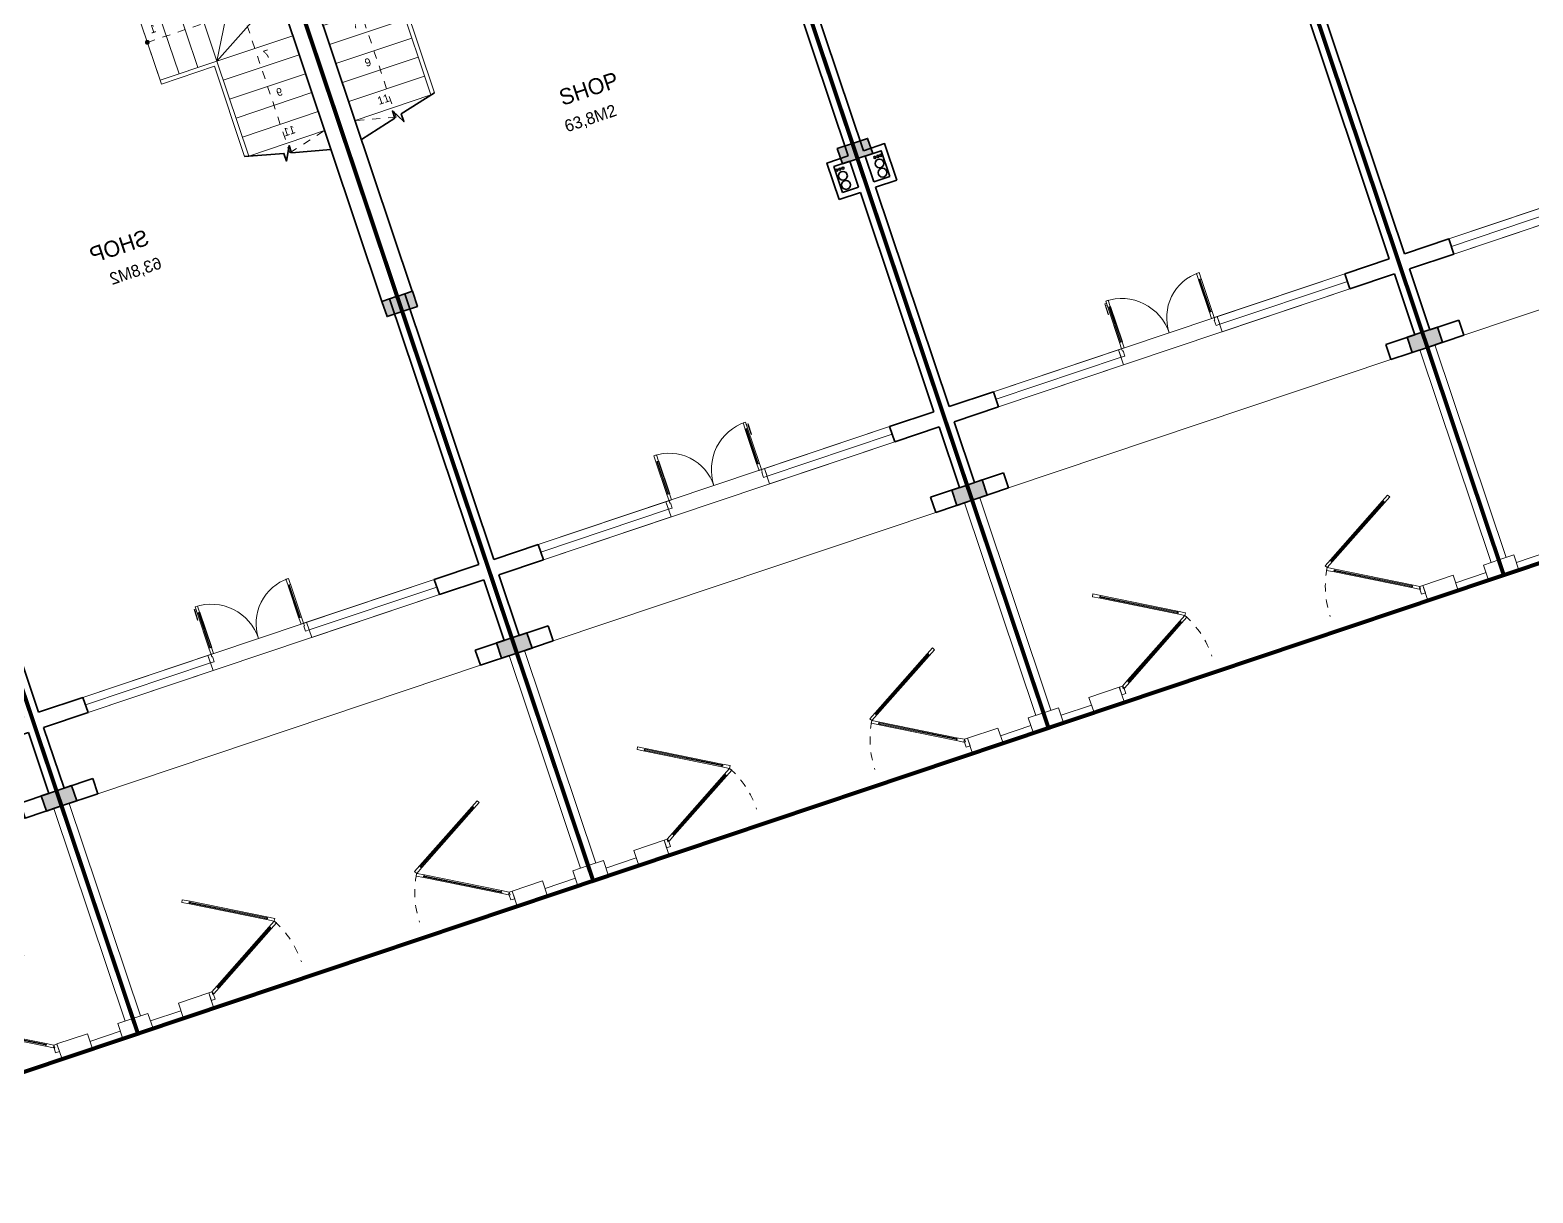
# Model space of a CAD drawing. Header units: metres. Extents: x 568336 to 569219, y 2065964 to 2066430.
# Drawn here: x 568480 to 568498.77, y 2065993.09 to 2066007.61 of the extents above; entities that cross this region are included whole.
import ezdxf

# ---------------------------------------------------------------- set-up
doc = ezdxf.new("R2010")
doc.units = ezdxf.units.M
for name, pattern in [('$AUDIT_BAD_LTYPE2', [0]), ('CENTER', [2, 1.25, -0.25, 0.25, -0.25]), ('HIDDEN', [0.375, 0.25, -0.125]), ('HIDDEN2', [0.1875, 0.125, -0.0625])]:
    doc.linetypes.add(name, pattern=pattern)
doc.layers.get('0').update_dxf_attribs({"linetype": 'CONTINUOUS'})
for name, color, linetype, lineweight in [('-CENTER', 143, 'CENTER', 13), ('-CONCRETE', 1, 'CONTINUOUS', 35), ('-DOOR', 137, 'CONTINUOUS', 9), ('-HATCH', 8, 'CONTINUOUS', 5), ('-KH', 143, 'CONTINUOUS', 13), ('-LINE1', 7, 'CONTINUOUS', 18), ('-STEEL1', 1, 'CONTINUOUS', 35), ('-TEXT', 7, 'CONTINUOUS', 15), ('-WALL', 4, 'CONTINUOUS', 35), ('A-NET THAY', 125, 'CONTINUOUS', 18), ('TEXT25', 2, 'CONTINUOUS', 13)]:
    doc.layers.add(name, color=color, linetype=linetype, lineweight=lineweight)
for name, color, linetype in [('-RANH GIOI LO DAT', 12, 'CONTINUOUS'), ('APOLIC', 7, 'CONTINUOUS'), ('ChiaLo', 128, 'CENTER'), ('ViaHeS', 32, 'CONTINUOUS')]:
    doc.layers.add(name, color=color, linetype=linetype)
doc.styles.add('SVN_AVO_thuong', font='')
doc.styles.add('T1', font='', dxfattribs={"height": 200})
doc.styles.get('SVN_AVO_thuong').set_extended_font_data('SVN-Avo')
doc.styles.get('T1').set_extended_font_data('VNgeometric Light')

# ---------------------------------------------------------------- blocks, each defined once
blk = doc.blocks.new('*U8')
for points in [[(22, 564), (22, 734), (50, 734), (50, 706), (27, 706), (27, 564)], [(0, 0), (50, 0), (50, -40), (60, -40), (60, -123), (0, -123)], [(1599, 0), (1549, 0), (1549, -40), (1539, -40), (1539, -123), (1599, -123)]]:
    blk.add_lwpolyline(points, close=True)
for points in [[(50, 670), (90, 670), (90, 770), (50, 770), (50, 670)], [(1549, 629), (1509, 629), (1509, 729), (1549, 729), (1549, 629)], [(50, 673), (50, 100)], [(1549, 632), (1549, 100)], [(50, 100), (90, 100), (90, 0), (50, 0), (50, 100)], [(1549, 100), (1509, 100), (1509, 0), (1549, 0), (1549, 100)]]:
    blk.add_lwpolyline(points)
at = {"ltscale": 0.3}
for points in [[(820, 0, 0.414214), (50, 770, 0.414214)], [(820, 0, -0.414214), (1549, 729, -0.414214)]]:
    blk.add_lwpolyline(points, format="xyb", dxfattribs=at)
at = {"layer": 'APOLIC', "linetype": '$AUDIT_BAD_LTYPE2'}
for p, q in [((70, 100), (70, 670)), ((90, 670), (90, 100)), ((1509, 629), (1509, 100)), ((1529, 100), (1529, 629))]:
    blk.add_line(p, q, dxfattribs=at)
blk = doc.blocks.new('A$C5C575821')
at = {"layer": '-CONCRETE'}
h = blk.add_hatch(color=256, dxfattribs=at)
h.dxf.hatch_style = 1
h.paths.add_polyline_path([(0, 200), (0, 0), (200, 0), (200, 200)])
blk.add_lwpolyline([(0, 0), (200, 0), (200, 200), (0, 200)], close=True, dxfattribs=at)
blk = doc.blocks.new('TRUC M4')
at = {"layer": '-WALL'}
for p in [(-200, 14600), (5600, 14600), (-200, 9000), (5600, 9000), (-200, 4300), (5600, 4300), (-200, -200), (5600, -200)]:
    blk.add_blockref('A$C5C575821', p, dxfattribs=at)
blk = doc.blocks.new('cua 2 canh')
at = {"ltscale": 100}
for p, q in [((205834, 29901), (204986, 29411)), ((205003, 29381), (205852, 29871)), ((205834, 28761), (204986, 29251)), ((205003, 29281), (205852, 28791))]:
    blk.add_line(p, q, dxfattribs=at)
at = {"color": 8, "ltscale": 100}
for points in [[(204983, 29395), (204988, 29387), (205854, 29887), (205849, 29895)], [(204983, 29267), (204988, 29275), (205854, 28775), (205849, 28767)]]:
    blk.add_lwpolyline(points, close=True, dxfattribs=at)
at = {"ltscale": 100}
for points in [[(205841, 29890), (205849, 29895), (205854, 29887), (205846, 29882), (205852, 29871), (205938, 29921), (205921, 29951), (205834, 29901)], [(204917, 29331), (205003, 29381), (204997, 29392), (204988, 29387), (204983, 29395), (204992, 29400), (204986, 29411), (204899, 29361)], [(204917, 29331), (205003, 29281), (204997, 29270), (204988, 29275), (204983, 29267), (204992, 29262), (204986, 29251), (204899, 29301)], [(205841, 28772), (205849, 28767), (205854, 28775), (205846, 28780), (205852, 28791), (205938, 28741), (205921, 28711), (205834, 28761)], [(205928, 28706), (205938, 28706), (205938, 28741), (205978, 28741), (205978, 28641), (205928, 28641)]]:
    blk.add_lwpolyline(points, close=True, dxfattribs=at)
at = {"color": 8, "linetype": 'HIDDEN', "ltscale": 10}
blk.add_arc((205938, 28741), 1180, 150, 180, dxfattribs=at)
blk = doc.blocks.new('M4- T1')
at = {"layer": '-HATCH', "true_color": 0x8c8896}
h = blk.add_hatch(color=252, dxfattribs=at)
h.dxf.hatch_style = 1
edge = h.paths.add_edge_path()
edge.add_arc((718722, 40241), 24.6, 0, 360)
at = {"layer": '-CONCRETE'}
for centre, radius in [((722483, 35987, 0), 13), ((722532, 35897, 0), 55), ((722522, 35987, 0), 13), ((722563, 35987, 0), 13), ((722532, 35776, 0), 55)]:
    blk.add_circle(centre, radius, dxfattribs=at)
at = {"layer": '-DOOR'}
for p, q in [((717458, 32741), (719140, 32741)), ((720440, 32741), (722088, 32741))]:
    blk.add_line(p, q, dxfattribs=at)
for points in [[(719213, 32741), (717458, 32741), (717458, 32541), (722088, 32541), (722088, 32741), (720366, 32741)], [(719140, 32641), (717458, 32641)], [(720440, 32641), (722088, 32641)]]:
    blk.add_lwpolyline(points, dxfattribs=at)
for points in [[(719140, 32741), (717458, 32741), (717458, 32541), (719140, 32541)], [(720440, 32741), (722088, 32741), (722088, 32541), (720440, 32541)]]:
    blk.add_lwpolyline(points, close=True, dxfattribs=at)
at = {"layer": '-HATCH'}
blk.add_line((717458, 32741), (722088, 32741), dxfattribs=at)
at = {"layer": '-KH', "linetype": 'HIDDEN2', "ltscale": 5}
blk.add_line((717473, 38366), (716973, 38491), dxfattribs=at)
blk.add_lwpolyline([(718722, 40241), (717473, 40241), (717473, 38366)], dxfattribs=at)
at = {"layer": '-KH'}
blk.add_circle((718722, 40241), 24.6, dxfattribs=at)
at = {"layer": '-LINE1'}
for p, q in [((717973, 39741), (717395, 40741)), ((717973, 40741), (717973, 39741)), ((718223, 39741), (718223, 40741)), ((718223, 40741), (718223, 39741)), ((718472, 39741), (718472, 40741)), ((718472, 40741), (718472, 39741)), ((718722, 39741), (718722, 40741)), ((718722, 40741), (718722, 39691)), ((717973, 39741), (716973, 40318)), ((717973, 38491), (717973, 39741)), ((717973, 39741), (718722, 39741)), ((718023, 39691), (718023, 38504)), ((718023, 39691), (718722, 39691)), ((717253, 31541), (722293, 31541))]:
    blk.add_line(p, q, dxfattribs=at)
at = {"layer": '-LINE1', "lineweight": 18}
for p, q in [((717973, 39741), (716973, 39741)), ((717973, 39491), (716973, 39491)), ((717973, 39241), (716973, 39241)), ((717973, 38991), (716973, 38991)), ((717973, 38741), (716973, 38741)), ((717973, 38491), (716973, 38491)), ((716773, 32541), (716773, 28541)), ((722773, 32541), (722773, 28541)), ((716872, 28741), (716872, 31541)), ((722673, 28741), (722673, 31541)), ((716973, 28641), (717373, 28641)), ((722173, 28641), (722573, 28641))]:
    blk.add_line(p, q, dxfattribs=at)
for points in [[(716773, 28541), (716973, 28541), (716973, 28741), (716773, 28741)], [(717373, 28541), (717773, 28541), (717773, 28741), (717373, 28741)], [(721773, 28541), (722173, 28541), (722173, 28741), (721773, 28741)], [(722573, 28541), (722773, 28541), (722773, 28741), (722573, 28741)]]:
    blk.add_lwpolyline(points, close=True, dxfattribs=at)
at = {"layer": '-RANH GIOI LO DAT', "linetype": 'HIDDEN', "ltscale": 10, "const_width": 50}
blk.add_lwpolyline([(716773, 48541), (722773, 48541), (722773, 28541), (716773, 28541)], close=True, dxfattribs=at)
at = {"layer": '-WALL'}
for p, q in [((722773, 46541), (722773, 32541)), ((722672, 36111), (722672, 46341)), ((716773, 40741), (716773, 32541)), ((716972, 36241), (716972, 40741)), ((716872, 32741), (716872, 36241)), ((716972, 36241), (716872, 36241)), ((722672, 35701), (722672, 36041)), ((722462, 35701), (722672, 35701)), ((722392, 35631), (722672, 35631)), ((722672, 32741), (722672, 35631)), ((717458, 32741), (716872, 32741)), ((717458, 32541), (717458, 32741)), ((722088, 32541), (722088, 32741)), ((722088, 32541), (722088, 32741)), ((722088, 32741), (722672, 32741)), ((716773, 32541), (716773, 31541)), ((716872, 32541), (717458, 32541)), ((716872, 31741), (716872, 32541)), ((722673, 32541), (722088, 32541)), ((722673, 32541), (722673, 31741)), ((722773, 31541), (722773, 32541)), ((717253, 31741), (716872, 31741)), ((717253, 31741), (717253, 31541)), ((722293, 31741), (722673, 31741)), ((722293, 31541), (722293, 31741)), ((717253, 31541), (716773, 31541)), ((722293, 31541), (722773, 31541))]:
    blk.add_line(p, q, dxfattribs=at)
for points in [[(718023, 38504), (717546, 38384), (717546, 38283), (717453, 38455), (717453, 38361), (716973, 38241)], [(722672, 36111), (722392, 36111), (722392, 35631)], [(722672, 36041), (722462, 36041), (722462, 35701)]]:
    blk.add_lwpolyline(points, dxfattribs=at)
at = {"layer": '-DOOR', "xscale": -0.8130081300813009, "yscale": 0.8130081300813009, "zscale": 0.8130081300813009}
blk.add_blockref('*U8', (720440, 32741), dxfattribs=at)
at = {"layer": '-STEEL1'}
blk.add_blockref('TRUC M4', (716973, 31741), dxfattribs=at)
at = {"layer": 'A-NET THAY', "color": 2, "true_color": 0xf1eb1f, "xscale": -1}
blk.add_blockref('cua 2 canh', (923751, 0), dxfattribs=at)
at = {"layer": 'A-NET THAY', "color": 2, "true_color": 0xf1eb1f}
blk.add_blockref('cua 2 canh', (515794, 0), dxfattribs=at)
at = {"layer": '-TEXT', "style": 'T1'}
for s, p in [('1', (718567, 40329)), ('7', (717318, 39579)), ('9', (717318, 39079)), ('11', (717318, 38579))]:
    blk.add_text(s, height=100, rotation=360, dxfattribs=at).set_placement(p)
at = {"layer": 'TEXT25'}
for s, height, style, p in [('SHOP', 200, 'SVN_AVO_thuong', (719488, 37839)), ('63,8M2', 150, 'T1', (719435, 37508))]:
    blk.add_text(s, height=height, rotation=360, dxfattribs=dict(at, style=style)).set_placement(p)
blk = doc.blocks.new('truc M5')
at = {"layer": '-WALL'}
for p in [(-200, 14600), (6400, 14600), (6400, 9200), (-200, 4150), (6400, 4150), (-200, -200), (2400, -200)]:
    blk.add_blockref('A$C5C575821', p, dxfattribs=at)
blk = doc.blocks.new('M5-T1')
at = {"layer": '-STEEL1'}
blk.add_blockref('truc M5', (194915, -35516), dxfattribs=at)

msp = doc.modelspace()

# ---------------------------------------------------------------- linework, layer by layer
at = {"layer": 'ChiaLo', "ltscale": 5}
for points in [[(568492.044, 2066019.767), (568498.407, 2066000.806)], [(568492.044, 2066019.767), (568498.407, 2066000.806)], [(568486.356, 2066017.858), (568492.719, 2065998.897)], [(568480.668, 2066015.949), (568487.031, 2065996.988)], [(568480.668, 2066015.949), (568487.031, 2065996.988)], [(568474.98, 2066014.04), (568481.343, 2065995.079)]]:
    msp.add_lwpolyline(points, dxfattribs=at)
at = {"layer": 'ViaHeS'}
msp.add_lwpolyline([(568377.91, 2066007.834), (568495.31, 2066047.233), (568501.415, 2066044.014), (568510.44, 2066012.22), (568505.716, 2066003.259), (568392.227, 2065965.173), (568385.896, 2065968.322), (568374.761, 2066001.503)], close=True, dxfattribs=at)

# ---------------------------------------------------------------- block references
at = {"layer": '-CENTER', "color": 2, "true_color": 0xf1eb1f, "yscale": 0.001, "zscale": 0.001}
for p, xscale, rotation in [((567827.961, 2065745.702), 0.001, 18.55149973248752), ((569187.017, 2066201.795), -0.001, 18.55149990383196), ((567816.585, 2065741.884), 0.001, 18.55149973248752), ((569175.64, 2066197.977), -0.001, 18.55149990383196), ((567805.208, 2065738.066), 0.001, 18.55149973248752)]:
    msp.add_blockref('M4- T1', p, dxfattribs=dict(at, xscale=xscale, rotation=rotation))
at = {"layer": '-WALL', "color": 2, "true_color": 0xf1eb1f, "xscale": 0.001, "yscale": 0.001, "zscale": 0.001, "rotation": 18.55129228274907}
msp.add_blockref('M5-T1', (568307.18, 2065977.47), dxfattribs=at)

doc.saveas('drawing.dxf')
